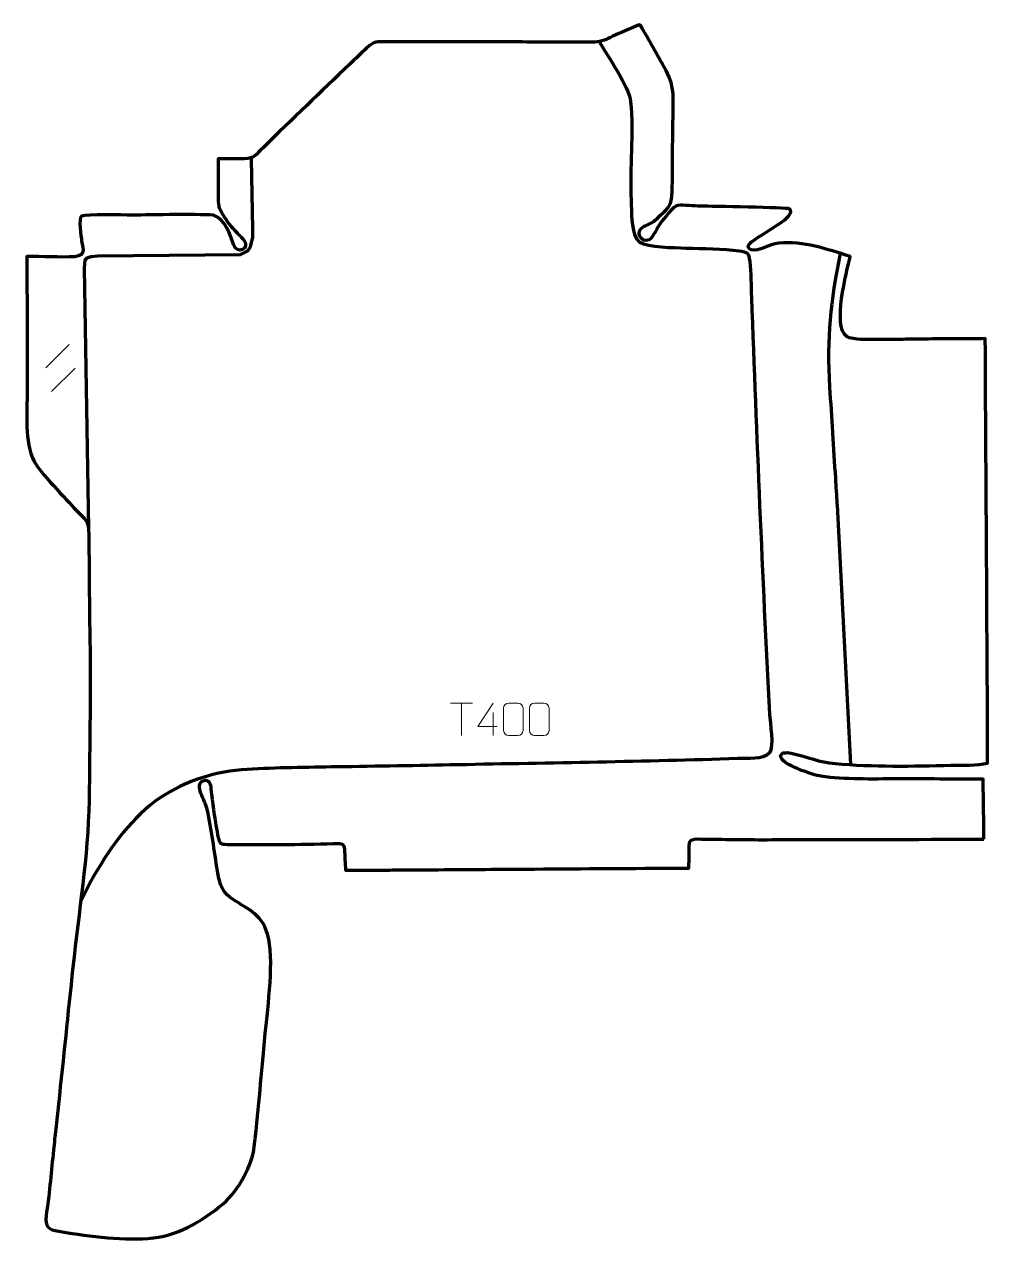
# Model space of a CAD drawing. Header units: millimetres. Extents: x 940 to 1683, y -112 to 826.
import ezdxf

# ---------------------------------------------------------------- set-up
doc = ezdxf.new("R2010")
doc.units = ezdxf.units.MM
doc.header["$MEASUREMENT"] = 0
doc.layers.add('layer 2', color=7, linetype='Continuous')
doc.layers.add('layer 3', color=7, linetype='Continuous')

msp = doc.modelspace()

# ---------------------------------------------------------------- linework, layer by layer
at = {"layer": 'layer 2', "color": 142, "lineweight": 158}
for points, knots in [([(1383.8179, 812.68), (1390.3668, 801.898), (1406.3863, 778.4661), (1407.9269, 766.966), (1407.9269, 766.966), (1410.2335, 741.659), (1407.1773, 716.1515), (1408.2589, 690.6159), (1408.2589, 690.6159), (1408.5213, 683.1423), (1408.1638, 662.9581), (1414.6028, 658.4705), (1414.6028, 658.4705), (1421.7455, 653.9586), (1441.2412, 654.2792), (1450.5358, 653.8037), (1450.5358, 653.8037), (1463.7254, 653.2556), (1478.8419, 653.4835), (1491.7381, 651.6125), (1491.7381, 651.6125), (1497.7612, 650.7386), (1498.9154, 650.2461), (1499.8062, 643.4894), (1499.8062, 643.4894), (1500.8347, 634.9879), (1500.7316, 624.4179), (1501.0538, 615.6449), (1501.0538, 615.6449), (1505.0466, 508.6071), (1509.3988, 401.3421), (1514.9195, 294.3766), (1514.9195, 294.3766), (1515.3357, 287.8418), (1518.8478, 269.2584), (1514.9336, 264.427), (1514.9336, 264.427), (1510.4454, 258.8869), (1497.2839, 260.1834), (1490.498, 259.9531), (1490.498, 259.9531), (1418.6391, 257.5952), (1346.4955, 256.6311), (1274.5894, 255.1738), (1274.5894, 255.1738), (1243.5444, 254.5446), (1212.4971, 254.0483), (1181.4493, 253.5797), (1181.4493, 253.5797), (1158.6395, 253.2358), (1134.8339, 252.9755), (1112.1074, 251.6549), (1112.1074, 251.6549), (1088.1048, 250.26), (1065.4426, 243.1302), (1045.3055, 229.928), (1045.3055, 229.928), (1023.2892, 214.8654), (1008.1207, 193.3719), (994.6459, 170.7788), (994.6459, 170.7788), (990.768, 164.2362), (987.4744, 157.5337), (984.2814, 150.6401)], [0, 0, 0, 0, 0.05882353, 0.05882353, 0.05882353, 0.05882353, 0.11764706, 0.11764706, 0.11764706, 0.11764706, 0.17647059, 0.17647059, 0.17647059, 0.17647059, 0.23529412, 0.23529412, 0.23529412, 0.23529412, 0.29411765, 0.29411765, 0.29411765, 0.29411765, 0.35294118, 0.35294118, 0.35294118, 0.35294118, 0.41176471, 0.41176471, 0.41176471, 0.41176471, 0.47058824, 0.47058824, 0.47058824, 0.47058824, 0.52941176, 0.52941176, 0.52941176, 0.52941176, 0.58823529, 0.58823529, 0.58823529, 0.58823529, 0.64705882, 0.64705882, 0.64705882, 0.64705882, 0.70588235, 0.70588235, 0.70588235, 0.70588235, 0.76470588, 0.76470588, 0.76470588, 0.76470588, 0.82352941, 0.82352941, 0.82352941, 0.82352941, 0.88235294, 0.88235294, 0.88235294, 0.88235294, 1, 1, 1, 1]), ([(990.0531, 437.4033), (990.0531, 437.4033), (986.7233, 638.376), (986.7233, 638.376), (986.7233, 638.376), (986.7233, 638.376), (987.3391, 644.6277), (987.3391, 644.6277), (987.3391, 644.6277), (987.3391, 644.6277), (988.836, 646.2566), (988.836, 646.2566), (988.836, 646.2566), (988.836, 646.2566), (991.9618, 647.3133), (991.9618, 647.3133), (991.9618, 647.3133), (991.9618, 647.3133), (997.0248, 647.7535), (997.0248, 647.7535), (997.0248, 647.7535), (997.0248, 647.7535), (1107.0894, 648.7223), (1107.0894, 648.7223), (1107.0894, 648.7223), (1107.0894, 648.7223), (1112.7247, 651.7161), (1112.7247, 651.7161), (1112.7247, 651.7161), (1112.7247, 651.7161), (1114.75, 654.6218), (1114.75, 654.6218), (1114.75, 654.6218), (1114.75, 654.6218), (1116.6871, 662.2823), (1116.6871, 662.2823), (1116.6871, 662.2823), (1116.6871, 662.2823), (1116.6871, 668.2698), (1116.6871, 668.2698), (1116.6871, 668.2698), (1116.6871, 668.2698), (1115.5246, 722.6913), (1115.5246, 722.6913)], [0, 0, 0, 0, 0.08333333, 0.08333333, 0.08333333, 0.08333333, 0.16666667, 0.16666667, 0.16666667, 0.16666667, 0.25, 0.25, 0.25, 0.25, 0.33333333, 0.33333333, 0.33333333, 0.33333333, 0.41666667, 0.41666667, 0.41666667, 0.41666667, 0.5, 0.5, 0.5, 0.5, 0.58333333, 0.58333333, 0.58333333, 0.58333333, 0.66666667, 0.66666667, 0.66666667, 0.66666667, 0.75, 0.75, 0.75, 0.75, 0.83333333, 0.83333333, 0.83333333, 0.83333333, 1, 1, 1, 1]), ([(1569.4475, 649.7382), (1561.945, 611.473), (1558.9927, 585.6771), (1561.3766, 546.4971), (1561.3766, 546.4971), (1562.8007, 523.092), (1564.3716, 499.6961), (1565.8007, 476.2913), (1565.8007, 476.2913), (1566.2051, 469.6592), (1566.6094, 463.0271), (1567.0136, 456.395), (1567.0136, 456.395), (1567.0136, 456.395), (1567.0715, 455.4476), (1567.0715, 455.4476), (1567.0715, 455.4476), (1567.0715, 455.4476), (1577.3588, 255.5968), (1577.3588, 255.5968)], [0, 0, 0, 0, 0.16666667, 0.16666667, 0.16666667, 0.16666667, 0.33333333, 0.33333333, 0.33333333, 0.33333333, 0.5, 0.5, 0.5, 0.5, 0.66666667, 0.66666667, 0.66666667, 0.66666667, 1, 1, 1, 1])]:
    msp.add_open_spline(points, degree=3, knots=knots, dxfattribs=at)
at = {"layer": 'layer 2', "color": 142, "lineweight": 9}
for points in [[(956.8741, 561.4687), (956.8741, 561.4687), (974.8909, 579.4856), (974.8909, 579.4856)], [(956.8741, 561.4687), (956.8741, 561.4687), (974.8909, 579.4856), (974.8909, 579.4856)], [(961.4189, 543.1848), (961.4189, 543.1848), (979.4358, 561.2017), (979.4358, 561.2017)], [(961.4189, 543.1848), (961.4189, 543.1848), (979.4358, 561.2017), (979.4358, 561.2017)], [(1269.0515, 302.7229), (1269.0515, 302.7229), (1286.0112, 302.7229), (1286.0112, 302.7229)], [(1277.5315, 277.8333), (1277.5315, 277.8333), (1277.5315, 302.7465), (1277.5315, 302.7465)], [(1301.9586, 295.4592), (1301.9586, 295.4592), (1301.9586, 277.8231), (1301.9586, 277.8231)]]:
    msp.add_open_spline(points, degree=3, dxfattribs=at)
for points, knots in [([(1304.8978, 284.7155), (1304.8978, 284.7155), (1290.1001, 284.7155), (1290.1001, 284.7155), (1290.1001, 284.7155), (1290.1001, 284.7155), (1301.9586, 302.7567), (1301.9586, 302.7567)], [0, 0, 0, 0, 0.33333333, 0.33333333, 0.33333333, 0.33333333, 1, 1, 1, 1]), ([(1313.8917, 302.7689), (1316.254, 302.7689), (1318.6166, 302.7689), (1320.9793, 302.7689), (1320.9793, 302.7689), (1322.9566, 302.8044), (1324.9794, 301.3126), (1325.0064, 298.8744), (1325.0064, 298.8744), (1325.006, 293.1263), (1325.006, 287.3779), (1325.0064, 281.629), (1325.0064, 281.629), (1324.8645, 279.3051), (1323.1609, 277.8252), (1320.9793, 277.8144), (1320.9793, 277.8144), (1318.6108, 277.8148), (1316.2422, 277.8148), (1313.874, 277.8144), (1313.874, 277.8144), (1311.9187, 277.709), (1309.9156, 279.5939), (1309.9269, 281.6116), (1309.9269, 281.6116), (1309.9273, 287.3829), (1309.9273, 293.1538), (1309.9269, 298.9242), (1309.9269, 298.9242), (1309.9312, 301.0628), (1311.7054, 302.7824), (1313.8917, 302.7689)], [0, 0, 0, 0, 0.11111111, 0.11111111, 0.11111111, 0.11111111, 0.22222222, 0.22222222, 0.22222222, 0.22222222, 0.33333333, 0.33333333, 0.33333333, 0.33333333, 0.44444444, 0.44444444, 0.44444444, 0.44444444, 0.55555556, 0.55555556, 0.55555556, 0.55555556, 0.66666667, 0.66666667, 0.66666667, 0.66666667, 0.77777778, 0.77777778, 0.77777778, 0.77777778, 1, 1, 1, 1]), ([(1333.8593, 302.7689), (1336.2216, 302.7689), (1338.5843, 302.7689), (1340.947, 302.7689), (1340.947, 302.7689), (1342.9242, 302.8044), (1344.947, 301.3126), (1344.974, 298.8744), (1344.974, 298.8744), (1344.9736, 293.1263), (1344.9736, 287.3779), (1344.974, 281.629), (1344.974, 281.629), (1344.8321, 279.3051), (1343.1285, 277.8252), (1340.947, 277.8144), (1340.947, 277.8144), (1338.5784, 277.8148), (1336.2098, 277.8148), (1333.8416, 277.8144), (1333.8416, 277.8144), (1331.8863, 277.709), (1329.8832, 279.5939), (1329.8946, 281.6116), (1329.8946, 281.6116), (1329.8949, 287.3829), (1329.8949, 293.1538), (1329.8946, 298.9242), (1329.8946, 298.9242), (1329.8989, 301.0628), (1331.673, 302.7824), (1333.8593, 302.7689)], [0, 0, 0, 0, 0.11111111, 0.11111111, 0.11111111, 0.11111111, 0.22222222, 0.22222222, 0.22222222, 0.22222222, 0.33333333, 0.33333333, 0.33333333, 0.33333333, 0.44444444, 0.44444444, 0.44444444, 0.44444444, 0.55555556, 0.55555556, 0.55555556, 0.55555556, 0.66666667, 0.66666667, 0.66666667, 0.66666667, 0.77777778, 0.77777778, 0.77777778, 0.77777778, 1, 1, 1, 1])]:
    msp.add_open_spline(points, degree=3, knots=knots, dxfattribs=at)
at = {"layer": 'layer 3', "color": 242, "lineweight": 158}
msp.add_open_spline([(1680.3836, 197.9352), (1647.0076, 197.7919), (1573.9291, 197.3612), (1540.5247, 197.6838), (1540.5247, 197.6838), (1530.2248, 197.7832), (1519.8084, 197.3755), (1509.4166, 197.4325), (1509.4166, 197.4325), (1492.78, 197.5292), (1476.0892, 197.7433), (1459.4524, 197.9784), (1459.4524, 197.9784), (1452.3287, 198.0791), (1453.1136, 194.9916), (1453.0613, 188.5748), (1453.0613, 188.5748), (1453.0266, 184.3097), (1452.96, 179.8652), (1452.8252, 175.5991), (1452.8252, 175.5991), (1446.6572, 175.568), (1440.4908, 175.5364), (1434.3306, 175.4948), (1434.3306, 175.4948), (1434.3306, 175.4948), (1433.3713, 175.4883), (1433.3713, 175.4883), (1433.3713, 175.4883), (1395.3222, 175.23), (1357.2729, 174.9715), (1319.2237, 174.713), (1319.2237, 174.713), (1306.8576, 174.629), (1294.4917, 174.545), (1282.1257, 174.461), (1282.1257, 174.461), (1276.1012, 174.4201), (1270.0767, 174.3791), (1264.0523, 174.3382), (1264.0523, 174.3382), (1251.6864, 174.2542), (1239.3203, 174.1703), (1226.9543, 174.0862), (1226.9543, 174.0862), (1220.6128, 174.0432), (1214.2712, 174.0002), (1207.9297, 173.957), (1207.9297, 173.957), (1201.4103, 173.9128), (1194.4855, 173.7049), (1188.0125, 173.8814), (1188.0125, 173.8814), (1187.6934, 179.3146), (1187.5261, 184.5831), (1187.248, 189.9833), (1187.248, 189.9833), (1186.9573, 195.6276), (1183.5898, 194.5141), (1178.4365, 194.3792), (1178.4365, 194.3792), (1152.338, 193.6255), (1125.4335, 193.6501), (1099.3862, 193.7018), (1099.3862, 193.7018), (1091.6851, 194.2638), (1091.056, 192.627), (1089.3809, 201.0429), (1089.3809, 201.0429), (1089.0728, 202.5913), (1089.0281, 203.1352), (1088.7712, 204.6933), (1088.7712, 204.6933), (1086.7944, 215.2841), (1085.3899, 225.9761), (1084.2489, 236.6865), (1084.2489, 236.6865), (1083.863, 240.3801), (1083.2016, 244.4843), (1078.3216, 242.9032), (1078.3216, 242.9032), (1073.4941, 240.8744), (1075.6094, 235.3535), (1077.1168, 231.5962), (1077.1168, 231.5962), (1079.5231, 225.5986), (1080.6747, 224.215), (1082.0621, 217.5672), (1082.0621, 217.5672), (1085.149, 202.0774), (1087.1756, 185.9801), (1089.7947, 170.3215), (1089.7947, 170.3215), (1091.7143, 162.7527), (1092.2102, 158.1482), (1098.8566, 153.1615), (1098.8566, 153.1615), (1111.9272, 143.3546), (1122.7685, 141.7445), (1127.9028, 124.4514), (1127.9028, 124.4514), (1133.3597, 106.0717), (1128.1545, 68.8817), (1126.1449, 48.1756), (1126.1449, 48.1756), (1122.7373, 13.0649), (1121.5706, -4.3745), (1117.6714, -39.4023), (1117.6714, -39.4023), (1116.1754, -52.8414), (1105.9138, -72.9463), (1093.6206, -83.3651), (1093.6206, -83.3651), (1076.7959, -97.6245), (1057.6031, -108.5067), (1035.9098, -110.1411), (1035.9098, -110.1411), (1013.1103, -111.8588), (986.6093, -108.0992), (964.0757, -104.0585), (964.0757, -104.0585), (957.1194, -102.8111), (956.1997, -98.7057), (957.5598, -89.5983), (957.5598, -89.5983), (959.8617, -74.1848), (961.1368, -57.6419), (962.8266, -42.0393), (962.8266, -42.0393), (963.4131, -36.6244), (963.9995, -31.2095), (964.5859, -25.7946), (964.5859, -25.7946), (965.2698, -19.4789), (965.9538, -13.163), (966.6377, -6.8476), (966.6377, -6.8476), (970.6044, 29.7831), (973.8459, 62.4319), (977.8128, 99.0624), (977.8128, 99.0624), (982.2668, 142.5814), (989.563, 183.6379), (990.2343, 227.7164), (990.2343, 227.7164), (990.8901, 271.7941), (991.5465, 315.5872), (990.7864, 359.6784), (990.7864, 359.6784), (990.3787, 384.0546), (990.3332, 408.4168), (990.0762, 432.7913), (990.0762, 432.7913), (989.9552, 444.2676), (987.3522, 443.8706), (980.0649, 451.8971), (980.0649, 451.8971), (972.9409, 459.7285), (951.9551, 481.3496), (947.8756, 489.1199), (947.8756, 489.1199), (940.3437, 504.5825), (942.5057, 526.8827), (942.5049, 543.9727), (942.5049, 543.9727), (942.5035, 578.4555), (942.4089, 612.913), (942.3413, 647.393), (942.3413, 647.393), (954.5292, 647.2803), (967.2442, 646.6138), (979.3638, 647.034), (979.3638, 647.034), (987.8915, 648.5945), (985.5421, 651.8303), (984.5405, 659.3174), (984.5405, 659.3174), (984.1436, 662.2851), (981.8848, 677.0504), (984.4984, 678.4846), (984.4984, 678.4846), (988.2697, 680.0295), (1016.264, 679.2467), (1023.0805, 679.2163), (1023.0805, 679.2163), (1029.7862, 679.2054), (1073.0531, 680.145), (1086.2919, 679.1848), (1086.2919, 679.1848), (1095.0984, 675.7489), (1099.0602, 664.8067), (1101.6299, 656.4847), (1101.6299, 656.4847), (1104.1466, 648.3344), (1114.8597, 653.2102), (1109.6351, 659.9162), (1109.6351, 659.9162), (1107.4932, 662.6655), (1103.826, 665.852), (1101.3046, 668.8113), (1101.3046, 668.8113), (1097.406, 673.3873), (1093.4886, 678.4163), (1091.0216, 683.9254), (1091.0216, 683.9254), (1090.5488, 685.1249), (1090.3093, 686.0217), (1090.0325, 687.2714), (1090.0325, 687.2714), (1089.4197, 694.3005), (1089.952, 703.1927), (1089.852, 710.5244), (1089.852, 710.5244), (1089.7962, 714.6253), (1089.7013, 718.4799), (1089.8244, 722.5954), (1089.8244, 722.5954), (1096.7114, 722.8586), (1103.1776, 722.6383), (1110.0182, 722.6168), (1110.0182, 722.6168), (1118.0033, 722.8008), (1118.9518, 725.8816), (1124.4397, 731.2279), (1124.4397, 731.2279), (1146.6599, 752.8747), (1169.1875, 774.3987), (1191.5332, 795.9388), (1191.5332, 795.9388), (1195.632, 799.8899), (1199.7486, 803.8155), (1203.9052, 807.7059), (1203.9052, 807.7059), (1210.4638, 813.8359), (1212.1399, 812.8966), (1220.5374, 812.9721), (1220.5374, 812.9721), (1229.7303, 813.0548), (1238.9165, 812.9011), (1248.1086, 812.8677), (1248.1086, 812.8677), (1254.5514, 812.8484), (1260.9951, 812.8094), (1267.4376, 812.7987), (1267.4376, 812.7987), (1267.4376, 812.7987), (1267.7777, 812.7981), (1267.7777, 812.7981), (1267.7777, 812.7981), (1273.8016, 812.792), (1279.8255, 812.7859), (1285.8495, 812.7798), (1285.8495, 812.7798), (1304.5554, 812.7607), (1323.2614, 812.7416), (1341.9674, 812.7227), (1341.9674, 812.7227), (1354.5367, 812.7042), (1367.6005, 812.3302), (1380.1053, 812.6608), (1380.1053, 812.6608), (1385.9191, 812.8144), (1388.9701, 814.8806), (1394.226, 817.1739), (1394.226, 817.1739), (1400.3833, 819.8844), (1406.9675, 823.0495), (1413.1732, 825.4574), (1413.1732, 825.4574), (1415.5267, 826.3707), (1415.259, 825.9732), (1416.8859, 823.2165), (1416.8859, 823.2165), (1423.1276, 812.5564), (1429.3034, 801.467), (1435.2894, 790.6475), (1435.2894, 790.6475), (1442.1349, 777.9371), (1440.8507, 768.4983), (1440.5896, 754.6204), (1440.5896, 754.6204), (1440.2511, 735.5329), (1440.1805, 716.4759), (1440.019, 697.3899), (1440.019, 697.3899), (1439.9198, 685.6542), (1436.091, 684.1407), (1428.2783, 676.6169), (1428.2783, 676.6169), (1424.2604, 672.7475), (1423.1801, 672.8109), (1418.2574, 670.5608), (1418.2574, 670.5608), (1410.5514, 666.9614), (1416.0574, 657.0466), (1422.2928, 660.152), (1422.2928, 660.152), (1425.264, 662.1603), (1428.3497, 669.5376), (1430.9999, 673.0495), (1430.9999, 673.0495), (1433.101, 675.834), (1440.9848, 686.4348), (1444.2014, 686.7067), (1444.2014, 686.7067), (1449.463, 687.0135), (1456.5211, 686.2723), (1462.075, 686.119), (1462.075, 686.119), (1469.8077, 685.9132), (1528.6099, 685.0329), (1530.2254, 684.0284), (1530.2254, 684.0284), (1533.6185, 681.9187), (1528.6542, 677.0567), (1526.8368, 675.6206), (1526.8368, 675.6206), (1519.2333, 670.047), (1511.2673, 665.3656), (1503.4105, 660.2019), (1503.4105, 660.2019), (1500.7684, 658.4569), (1495.4325, 654.423), (1501.0973, 652.3559), (1501.0973, 652.3559), (1506.7082, 650.8713), (1514.9974, 656.8255), (1522.0884, 657.5289), (1522.0884, 657.5289), (1541.6014, 659.2648), (1558.9269, 652.8946), (1577.1744, 647.3872), (1577.1744, 647.3872), (1574.5914, 635.028), (1563.2148, 593.8279), (1574.6196, 585.5046), (1574.6196, 585.5046), (1579.6409, 582.6371), (1591.625, 583.3447), (1597.7732, 583.2729), (1597.7732, 583.2729), (1603.7711, 583.2028), (1609.7598, 583.2486), (1615.7569, 583.3485), (1615.7569, 583.3485), (1621.1267, 583.4449), (1626.4932, 583.5457), (1631.8639, 583.5946), (1631.8639, 583.5946), (1646.8191, 583.7194), (1666.4555, 583.7955), (1681.4107, 583.9205), (1681.4107, 583.9205), (1682.0191, 476.3372), (1682.7717, 368.7357), (1683.2436, 261.1541), (1683.2436, 261.1541), (1683.2504, 259.6068), (1683.2433, 258.0675), (1683.2244, 256.5203), (1683.2244, 256.5203), (1675.2233, 254.3649), (1663.3842, 255.1271), (1654.8973, 254.8827), (1654.8973, 254.8827), (1625.6206, 254.0054), (1594.7292, 253.721), (1565.5556, 256.1032), (1565.5556, 256.1032), (1553.2922, 257.1047), (1544.3337, 261.3308), (1532.7168, 264.038), (1532.7168, 264.038), (1530.3807, 264.5671), (1523.5323, 265.6933), (1523.6023, 261.6357), (1523.6023, 261.6357), (1523.7087, 255.4667), (1549.0542, 247.1976), (1554.7186, 246.3527), (1554.7186, 246.3527), (1572.9377, 243.7211), (1594.2537, 244.2663), (1612.8255, 244.3075), (1612.8255, 244.3075), (1635.044, 244.3496), (1657.4429, 244.1958), (1679.6666, 244.0118), (1679.6666, 244.0118), (1680.1444, 228.7918), (1680.1588, 213.1978), (1680.3836, 197.9352)], degree=3, knots=[0, 0, 0, 0, 0.01010101, 0.01010101, 0.01010101, 0.01010101, 0.02020202, 0.02020202, 0.02020202, 0.02020202, 0.03030303, 0.03030303, 0.03030303, 0.03030303, 0.04040404, 0.04040404, 0.04040404, 0.04040404, 0.05050505, 0.05050505, 0.05050505, 0.05050505, 0.06060606, 0.06060606, 0.06060606, 0.06060606, 0.07070707, 0.07070707, 0.07070707, 0.07070707, 0.08080808, 0.08080808, 0.08080808, 0.08080808, 0.09090909, 0.09090909, 0.09090909, 0.09090909, 0.1010101, 0.1010101, 0.1010101, 0.1010101, 0.11111111, 0.11111111, 0.11111111, 0.11111111, 0.12121212, 0.12121212, 0.12121212, 0.12121212, 0.13131313, 0.13131313, 0.13131313, 0.13131313, 0.14141414, 0.14141414, 0.14141414, 0.14141414, 0.15151515, 0.15151515, 0.15151515, 0.15151515, 0.16161616, 0.16161616, 0.16161616, 0.16161616, 0.17171717, 0.17171717, 0.17171717, 0.17171717, 0.18181818, 0.18181818, 0.18181818, 0.18181818, 0.19191919, 0.19191919, 0.19191919, 0.19191919, 0.2020202, 0.2020202, 0.2020202, 0.2020202, 0.21212121, 0.21212121, 0.21212121, 0.21212121, 0.22222222, 0.22222222, 0.22222222, 0.22222222, 0.23232323, 0.23232323, 0.23232323, 0.23232323, 0.24242424, 0.24242424, 0.24242424, 0.24242424, 0.25252525, 0.25252525, 0.25252525, 0.25252525, 0.26262626, 0.26262626, 0.26262626, 0.26262626, 0.27272727, 0.27272727, 0.27272727, 0.27272727, 0.28282828, 0.28282828, 0.28282828, 0.28282828, 0.29292929, 0.29292929, 0.29292929, 0.29292929, 0.3030303, 0.3030303, 0.3030303, 0.3030303, 0.31313131, 0.31313131, 0.31313131, 0.31313131, 0.32323232, 0.32323232, 0.32323232, 0.32323232, 0.33333333, 0.33333333, 0.33333333, 0.33333333, 0.34343434, 0.34343434, 0.34343434, 0.34343434, 0.35353535, 0.35353535, 0.35353535, 0.35353535, 0.36363636, 0.36363636, 0.36363636, 0.36363636, 0.37373737, 0.37373737, 0.37373737, 0.37373737, 0.38383838, 0.38383838, 0.38383838, 0.38383838, 0.39393939, 0.39393939, 0.39393939, 0.39393939, 0.4040404, 0.4040404, 0.4040404, 0.4040404, 0.41414141, 0.41414141, 0.41414141, 0.41414141, 0.42424242, 0.42424242, 0.42424242, 0.42424242, 0.43434343, 0.43434343, 0.43434343, 0.43434343, 0.44444444, 0.44444444, 0.44444444, 0.44444444, 0.45454545, 0.45454545, 0.45454545, 0.45454545, 0.46464646, 0.46464646, 0.46464646, 0.46464646, 0.47474747, 0.47474747, 0.47474747, 0.47474747, 0.48484848, 0.48484848, 0.48484848, 0.48484848, 0.49494949, 0.49494949, 0.49494949, 0.49494949, 0.50505051, 0.50505051, 0.50505051, 0.50505051, 0.51515152, 0.51515152, 0.51515152, 0.51515152, 0.52525253, 0.52525253, 0.52525253, 0.52525253, 0.53535354, 0.53535354, 0.53535354, 0.53535354, 0.54545455, 0.54545455, 0.54545455, 0.54545455, 0.55555556, 0.55555556, 0.55555556, 0.55555556, 0.56565657, 0.56565657, 0.56565657, 0.56565657, 0.57575758, 0.57575758, 0.57575758, 0.57575758, 0.58585859, 0.58585859, 0.58585859, 0.58585859, 0.5959596, 0.5959596, 0.5959596, 0.5959596, 0.60606061, 0.60606061, 0.60606061, 0.60606061, 0.61616162, 0.61616162, 0.61616162, 0.61616162, 0.62626263, 0.62626263, 0.62626263, 0.62626263, 0.63636364, 0.63636364, 0.63636364, 0.63636364, 0.64646465, 0.64646465, 0.64646465, 0.64646465, 0.65656566, 0.65656566, 0.65656566, 0.65656566, 0.66666667, 0.66666667, 0.66666667, 0.66666667, 0.67676768, 0.67676768, 0.67676768, 0.67676768, 0.68686869, 0.68686869, 0.68686869, 0.68686869, 0.6969697, 0.6969697, 0.6969697, 0.6969697, 0.70707071, 0.70707071, 0.70707071, 0.70707071, 0.71717172, 0.71717172, 0.71717172, 0.71717172, 0.72727273, 0.72727273, 0.72727273, 0.72727273, 0.73737374, 0.73737374, 0.73737374, 0.73737374, 0.74747475, 0.74747475, 0.74747475, 0.74747475, 0.75757576, 0.75757576, 0.75757576, 0.75757576, 0.76767677, 0.76767677, 0.76767677, 0.76767677, 0.77777778, 0.77777778, 0.77777778, 0.77777778, 0.78787879, 0.78787879, 0.78787879, 0.78787879, 0.7979798, 0.7979798, 0.7979798, 0.7979798, 0.80808081, 0.80808081, 0.80808081, 0.80808081, 0.81818182, 0.81818182, 0.81818182, 0.81818182, 0.82828283, 0.82828283, 0.82828283, 0.82828283, 0.83838384, 0.83838384, 0.83838384, 0.83838384, 0.84848485, 0.84848485, 0.84848485, 0.84848485, 0.85858586, 0.85858586, 0.85858586, 0.85858586, 0.86868687, 0.86868687, 0.86868687, 0.86868687, 0.87878788, 0.87878788, 0.87878788, 0.87878788, 0.88888889, 0.88888889, 0.88888889, 0.88888889, 0.8989899, 0.8989899, 0.8989899, 0.8989899, 0.90909091, 0.90909091, 0.90909091, 0.90909091, 0.91919192, 0.91919192, 0.91919192, 0.91919192, 0.92929293, 0.92929293, 0.92929293, 0.92929293, 0.93939394, 0.93939394, 0.93939394, 0.93939394, 0.94949495, 0.94949495, 0.94949495, 0.94949495, 0.95959596, 0.95959596, 0.95959596, 0.95959596, 0.96969697, 0.96969697, 0.96969697, 0.96969697, 0.97979798, 0.97979798, 0.97979798, 0.97979798, 1, 1, 1, 1], dxfattribs=at)

doc.saveas('drawing.dxf')
